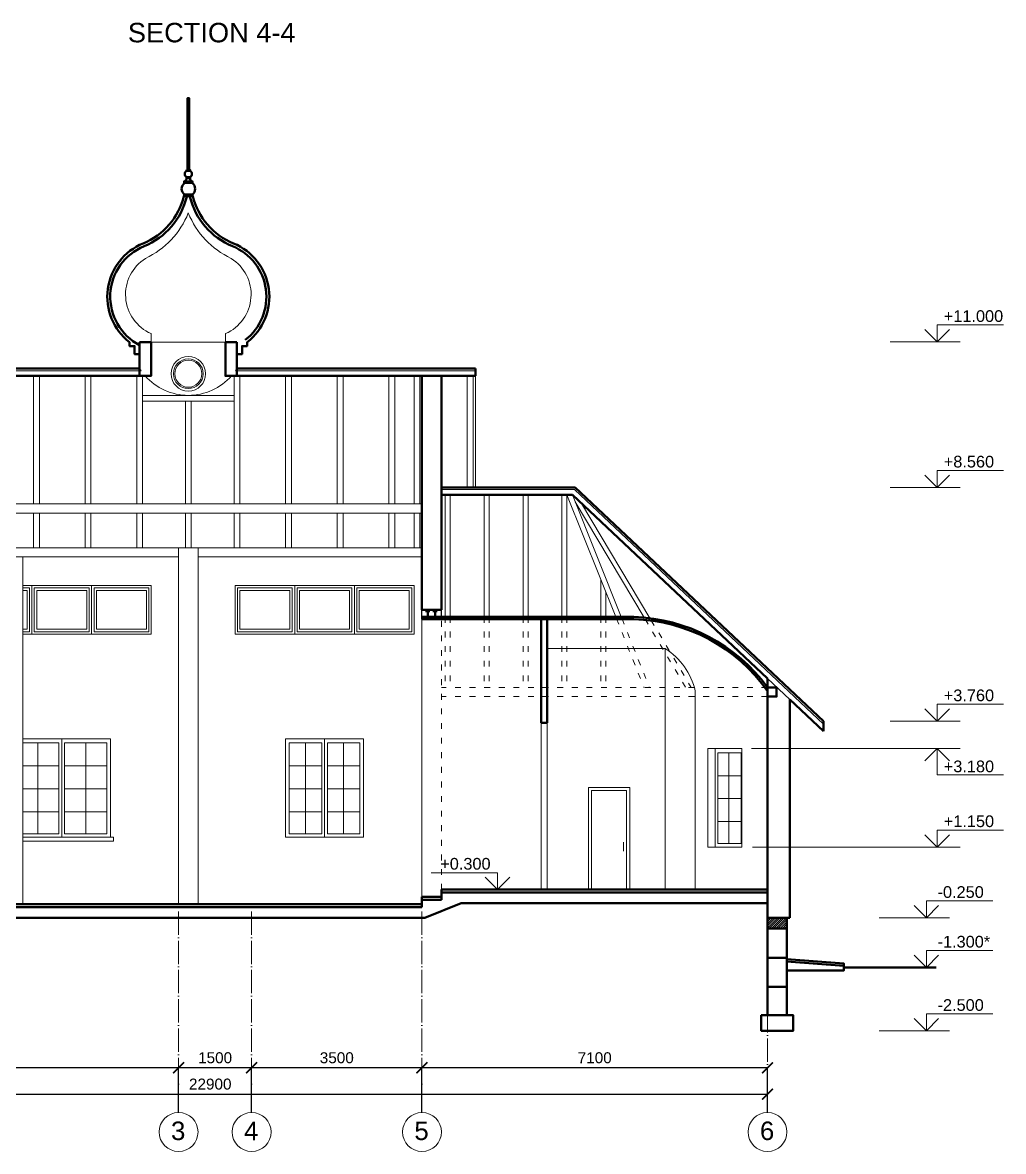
# Model space of a CAD drawing. Header units: millimetres. Extents: x 159 to 5807, y 71 to 6378.
# Drawn here: x 1568 to 3583, y 1879 to 4197 of the extents above; entities that cross this region are included whole.
import ezdxf

# ---------------------------------------------------------------- set-up
doc = ezdxf.new("R2010")
doc.units = ezdxf.units.MM
doc.linetypes.add('ACAD_ISO03W100', pattern=[30, 12, -18])
doc.linetypes.add('ACAD_ISO04W100', pattern=[30, 24, -3, 0, -3])
for name, color, linetype, lineweight in [('dim', 4, 'Continuous', 13), ('fasad', 251, 'Continuous', 15), ('hatch', 253, 'Continuous', 5), ('wall', 5, 'Continuous', 50)]:
    doc.layers.add(name, color=color, linetype=linetype, lineweight=lineweight)
doc.styles.add('dim_st2', font='arial.ttf')
doc.styles.get("Standard").update_dxf_attribs({"font": 'arial.ttf'})
doc.dimstyles.new('dims_100', dxfattribs={"dimscale": 9, "dimtxt": 2.5, "dimasz": 2.5, "dimexe": 0, "dimexo": 0, "dimgap": 1, "dimtad": 1, "dimlfac": 10, "dimrnd": 5, "dimtxsty": 'dim_st2', "dimblk": '1q', "dimcen": 2.5, "dimadec": 0, "dimazin": 0, "dimtfac": 1, "dimtmove": 1, "dimatfit": 2, "dimldrblk": '1q', "dimfxl": 1, "dimarcsym": 0})

# ---------------------------------------------------------------- blocks, each defined once
blk = doc.blocks.new('1q')
at = {"color": 0, "linetype": 'ByBlock', "const_width": 0.15}
blk.add_lwpolyline([(-0.5, -0.5), (0.5, 0.5)], dxfattribs=at)
blk = doc.blocks.new('*D59')
at = {"layer": 'Defpoints', "color": 0, "transparency": 16777216}
for p in [(3098.2, 1996.2), (808.2, 1958.5), (3098.2, 1958.5)]:
    blk.add_point(p, dxfattribs=at)
at = {"layer": 'dim', "color": 0, "lineweight": -2, "transparency": 16777216}
for p, q in [((808.2, 1958.5), (808.2, 1996.2)), ((808.2, 1996.2), (3098.2, 1996.2)), ((3098.2, 1958.5), (3098.2, 1996.2))]:
    blk.add_line(p, q, dxfattribs=at)
at = {"layer": 'dim', "color": 0, "lineweight": -2, "transparency": 16777216, "xscale": 22.5, "yscale": 22.5, "zscale": 22.5, "rotation": 180}
blk.add_blockref('1q', (808.2, 1996.2), dxfattribs=at)
at = {"layer": 'dim', "color": 0, "lineweight": -2, "transparency": 16777216, "xscale": 22.5, "yscale": 22.5, "zscale": 22.5}
blk.add_blockref('1q', (3098.2, 1996.2), dxfattribs=at)
at = {"layer": 'dim', "color": 0, "transparency": 16777216, "insert": (1953.2, 2016.7), "char_height": 22.5, "attachment_point": 5, "style": 'dim_st2'}
blk.add_mtext('22900', dxfattribs=at)
blk = doc.blocks.new('*D78')
at = {"layer": 'Defpoints', "color": 0, "transparency": 16777216}
for p in [(2388.2, 2050.3), (2388.2, 1958.5), (3098.2, 1958.5)]:
    blk.add_point(p, dxfattribs=at)
at = {"layer": 'dim', "color": 0, "lineweight": -2, "transparency": 16777216}
for p, q in [((2388.2, 1958.5), (2388.2, 2050.3)), ((3098.2, 2050.3), (2388.2, 2050.3)), ((3098.2, 1958.5), (3098.2, 2050.3))]:
    blk.add_line(p, q, dxfattribs=at)
at = {"layer": 'dim', "color": 0, "lineweight": -2, "transparency": 16777216, "xscale": 22.5, "yscale": 22.5, "zscale": 22.5, "rotation": 180}
blk.add_blockref('1q', (2388.2, 2050.3), dxfattribs=at)
at = {"layer": 'dim', "color": 0, "lineweight": -2, "transparency": 16777216, "xscale": 22.5, "yscale": 22.5, "zscale": 22.5}
blk.add_blockref('1q', (3098.2, 2050.3), dxfattribs=at)
at = {"layer": 'dim', "color": 0, "transparency": 16777216, "insert": (2743.2, 2070.8), "char_height": 22.5, "attachment_point": 5, "style": 'dim_st2'}
blk.add_mtext('7100', dxfattribs=at)
blk = doc.blocks.new('*D79')
at = {"layer": 'Defpoints', "color": 0, "transparency": 16777216}
for p in [(2038.2, 2050.3), (2038.2, 1958.5), (2388.2, 1958.5)]:
    blk.add_point(p, dxfattribs=at)
at = {"layer": 'dim', "color": 0, "lineweight": -2, "transparency": 16777216}
for p, q in [((2038.2, 1958.5), (2038.2, 2050.3)), ((2388.2, 2050.3), (2038.2, 2050.3)), ((2388.2, 1958.5), (2388.2, 2050.3))]:
    blk.add_line(p, q, dxfattribs=at)
at = {"layer": 'dim', "color": 0, "lineweight": -2, "transparency": 16777216, "xscale": 22.5, "yscale": 22.5, "zscale": 22.5, "rotation": 180}
blk.add_blockref('1q', (2038.2, 2050.3), dxfattribs=at)
at = {"layer": 'dim', "color": 0, "lineweight": -2, "transparency": 16777216, "xscale": 22.5, "yscale": 22.5, "zscale": 22.5}
blk.add_blockref('1q', (2388.2, 2050.3), dxfattribs=at)
at = {"layer": 'dim', "color": 0, "transparency": 16777216, "insert": (2213.2, 2070.8), "char_height": 22.5, "attachment_point": 5, "style": 'dim_st2'}
blk.add_mtext('3500', dxfattribs=at)
blk = doc.blocks.new('*D80')
at = {"layer": 'Defpoints', "color": 0, "transparency": 16777216}
for p in [(1888.2, 2050.3), (1888.2, 1958.5), (2038.2, 1958.5)]:
    blk.add_point(p, dxfattribs=at)
at = {"layer": 'dim', "color": 0, "lineweight": -2, "transparency": 16777216}
for p, q in [((1888.2, 1958.5), (1888.2, 2050.3)), ((2038.2, 2050.3), (1888.2, 2050.3)), ((2038.2, 1958.5), (2038.2, 2050.3))]:
    blk.add_line(p, q, dxfattribs=at)
at = {"layer": 'dim', "color": 0, "lineweight": -2, "transparency": 16777216, "xscale": 22.5, "yscale": 22.5, "zscale": 22.5, "rotation": 180}
blk.add_blockref('1q', (1888.2, 2050.3), dxfattribs=at)
at = {"layer": 'dim', "color": 0, "lineweight": -2, "transparency": 16777216, "xscale": 22.5, "yscale": 22.5, "zscale": 22.5}
blk.add_blockref('1q', (2038.2, 2050.3), dxfattribs=at)
at = {"layer": 'dim', "color": 0, "transparency": 16777216, "insert": (1963.2, 2070.8), "char_height": 22.5, "attachment_point": 5, "style": 'dim_st2'}
blk.add_mtext('1500', dxfattribs=at)
blk = doc.blocks.new('*D86')
at = {"layer": 'Defpoints', "color": 0, "transparency": 16777216}
for p in [(809.2, 2050.3), (809.2, 1958.5), (1888.2, 1958.5)]:
    blk.add_point(p, dxfattribs=at)
at = {"layer": 'dim', "color": 0, "lineweight": -2, "transparency": 16777216}
for p, q in [((809.2, 1958.5), (809.2, 2050.3)), ((1888.2, 2050.3), (809.2, 2050.3)), ((1888.2, 1958.5), (1888.2, 2050.3))]:
    blk.add_line(p, q, dxfattribs=at)
at = {"layer": 'dim', "color": 0, "lineweight": -2, "transparency": 16777216, "xscale": 22.5, "yscale": 22.5, "zscale": 22.5, "rotation": 180}
blk.add_blockref('1q', (809.2, 2050.3), dxfattribs=at)
at = {"layer": 'dim', "color": 0, "lineweight": -2, "transparency": 16777216, "xscale": 22.5, "yscale": 22.5, "zscale": 22.5}
blk.add_blockref('1q', (1888.2, 2050.3), dxfattribs=at)
at = {"layer": 'dim', "color": 0, "transparency": 16777216, "insert": (1348.7, 2070.8), "char_height": 22.5, "attachment_point": 5, "style": 'dim_st2'}
blk.add_mtext('10790', dxfattribs=at)

msp = doc.modelspace()

# ---------------------------------------------------------------- hatches: boundary and pattern name
at = {"layer": 'hatch'}
h = msp.add_hatch(dxfattribs=at)
h.set_pattern_fill('ANSI31', color=256, style=0)
h.set_pattern_definition([(45, (-149287.6443, -45401.6022), (-2.24506403, 2.24506403), [])])
h.paths.add_polyline_path([(3138.1858, 2358.3707), (3098.1858, 2358.3707), (3098.1858, 2336.3707), (3138.1858, 2336.3707)])

# ---------------------------------------------------------------- linework, layer by layer
at = {"layer": 'dim'}
for p, q in [((3582.946, 3576.0146), (3446.596, 3576.0146)), ((3446.596, 3576.0146), (3446.596, 3541.3707)), ((3446.596, 3541.3707), (3421.3481, 3566.5602)), ((3446.596, 3541.3707), (3471.844, 3566.5602)), ((3494.0668, 3541.3707), (3349.897, 3541.3707)), ((3582.946, 3277.0146), (3446.596, 3277.0146)), ((3446.596, 3277.0146), (3446.596, 3242.3707)), ((3446.596, 3242.3707), (3421.3481, 3267.5602)), ((3446.596, 3242.3707), (3471.844, 3267.5602)), ((3494.0668, 3242.3707), (3349.897, 3242.3707)), ((2388.186, 2401.3707), (2388.186, 2971.9888)), ((3446.596, 2762.3707), (3421.3481, 2787.5602)), ((3582.946, 2797.0146), (3446.596, 2797.0146)), ((3446.596, 2797.0146), (3446.596, 2762.3707)), ((3446.596, 2762.3707), (3471.844, 2787.5602)), ((3494.0668, 2762.3707), (3349.897, 2762.3707)), ((2633.186, 2759.0551), (2633.186, 2416.3707)), ((2645.186, 2759.0551), (2645.186, 2416.3707)), ((3494.0668, 2705.8699), (3065.333, 2705.8699)), ((3446.596, 2705.8699), (3421.3481, 2680.6804)), ((3446.596, 2652.3288), (3446.596, 2705.8699)), ((3446.596, 2705.8699), (3471.844, 2680.6804)), ((3582.946, 2652.3288), (3446.596, 2652.3288)), ((3446.596, 2503.7964), (3421.3481, 2528.9859)), ((3582.946, 2538.4403), (3446.596, 2538.4403)), ((3446.596, 2538.4403), (3446.596, 2503.7964)), ((3446.596, 2503.7964), (3471.844, 2528.9859)), ((2802.5952, 2514.0661), (2802.5952, 2494.9924)), ((3494.0668, 2503.7964), (3067.5194, 2503.7964)), ((2406.8862, 2451.0146), (2543.2362, 2451.0146)), ((2543.2362, 2416.3707), (2517.9882, 2441.5602)), ((2543.2362, 2451.0146), (2543.2362, 2416.3707)), ((2543.2362, 2416.3707), (2568.4841, 2441.5602)), ((3560.9496, 2393.0146), (3424.5997, 2393.0146)), ((3424.5997, 2393.0146), (3424.5997, 2358.3707)), ((3424.5997, 2358.3707), (3399.3517, 2383.5602)), ((3424.5997, 2358.3707), (3449.8477, 2383.5602)), ((3472.0705, 2358.3707), (3327.9007, 2358.3707)), ((3424.5997, 2256.3707), (3399.3517, 2281.5602)), ((3560.9496, 2291.0146), (3424.5997, 2291.0146)), ((3424.5997, 2291.0146), (3424.5997, 2256.3707)), ((3424.5997, 2256.3707), (3449.8477, 2281.5602)), ((3560.9496, 2160.9086), (3424.5997, 2160.9086)), ((3424.5997, 2160.9086), (3424.5997, 2126.2648)), ((3424.5997, 2126.2648), (3399.3517, 2151.4543)), ((3424.5997, 2126.2648), (3449.8477, 2151.4543)), ((3472.0705, 2126.2648), (3327.9007, 2126.2648))]:
    msp.add_line(p, q, dxfattribs=at)
at = {"layer": 'dim', "linetype": 'ACAD_ISO03W100'}
for p, q in [((2428.186, 2416.3707), (2428.186, 2976.3707)), ((2435.8717, 2976.3707), (2435.8717, 2831.683)), ((2446.1924, 2976.3707), (2446.1924, 2831.683)), ((2515.8717, 2976.3707), (2515.8717, 2831.683)), ((2526.1924, 2976.3707), (2526.1924, 2831.683)), ((2595.8717, 2976.3707), (2595.8717, 2831.683)), ((2606.1924, 2976.3707), (2606.1924, 2831.683)), ((2675.8717, 2976.3707), (2675.8717, 2831.683)), ((2686.1924, 2976.3707), (2686.1924, 2831.683)), ((2755.8717, 2976.3707), (2755.8717, 2831.683)), ((2766.1924, 2976.3707), (2766.1924, 2831.683)), ((2788.1881, 2972.3507), (2844.426, 2831.683)), ((2799.3152, 2972.3203), (2855.5409, 2831.683)), ((2846.8727, 2971.5799), (2930.1791, 2831.683)), ((2859.4019, 2969.205), (2941.294, 2831.683)), ((3098.186, 2831.683), (2428.186, 2831.683)), ((3098.186, 2812.8), (2428.186, 2812.8))]:
    msp.add_line(p, q, dxfattribs=at)
at = {"layer": 'dim', "linetype": 'ACAD_ISO04W100', "ltscale": 2}
for p, q in [((1888.186, 2371.4843), (1888.186, 1958.536)), ((2038.186, 2371.4843), (2038.186, 1958.536)), ((2388.186, 2371.4843), (2388.186, 1958.536)), ((3098.186, 2230.9472), (3098.186, 1958.536))]:
    msp.add_line(p, q, dxfattribs=at)
at = {"layer": 'dim'}
for points in [[(2730.2228, 2416.3707), (2730.2228, 2626.3707), (2815.0756, 2626.3707), (2815.0756, 2416.3707)], [(2736.8042, 2416.3707), (2736.8042, 2619.7892), (2808.4941, 2619.7892), (2808.4941, 2416.3707)]]:
    msp.add_lwpolyline(points, dxfattribs=at)
at = {"layer": 'dim', "color": 18, "true_color": 0x000000}
for centre in [(1888.186, 1918.536), (2038.186, 1918.536), (2388.186, 1918.536), (3098.186, 1918.536)]:
    msp.add_circle(centre, 40, dxfattribs=at)
at = {"layer": 'fasad'}
for p, q in [((1831.8321, 3540.7168), (1831.8321, 3558.2219)), ((1984.5398, 3540.7168), (1984.5398, 3558.2219)), ((1831.8321, 3540.7168), (1984.5398, 3540.7168)), ((1263.186, 3481.9888), (1811.1174, 3481.9888)), ((2498.186, 3481.9888), (2005.2545, 3481.9888)), ((1590.186, 3471.4723), (1590.186, 3208.4718)), ((1602.186, 3471.4723), (1602.186, 3208.4718)), ((1696.186, 3471.4723), (1696.186, 3208.4718)), ((1708.186, 3471.4723), (1708.186, 3208.4718)), ((1802.186, 3471.4723), (1802.186, 3208.4718)), ((1814.186, 3471.4723), (1814.186, 3208.4718)), ((2002.186, 3471.4723), (2002.186, 3208.4718)), ((2014.186, 3471.4723), (2014.186, 3208.4718)), ((2108.186, 3471.4723), (2108.186, 3208.4718)), ((2120.186, 3471.4723), (2120.186, 3208.4718)), ((2214.186, 3471.4723), (2214.186, 3208.4718)), ((2226.186, 3471.4723), (2226.186, 3208.4718)), ((2320.186, 3471.4723), (2320.186, 3208.4718)), ((2332.186, 3471.4723), (2332.186, 3208.4718)), ((2372.1592, 3471.4723), (2372.1592, 3208.4718)), ((2384.1592, 3471.4723), (2384.1592, 3208.4718)), ((2481.4206, 3471.4723), (2481.4206, 3242.3707)), ((2493.4206, 3471.4723), (2493.4206, 3242.3707)), ((2498.186, 3471.4723), (2498.186, 3242.3707)), ((1814.186, 3431.5181), (2002.186, 3431.5181)), ((1814.186, 3419.5181), (2002.186, 3419.5181)), ((1902.186, 3419.5181), (1902.186, 3208.4718)), ((1914.186, 3419.5181), (1914.186, 3208.4718)), ((2701.4779, 3237.9888), (2428.186, 3237.9888)), ((2435.8717, 3227.4723), (2435.8717, 2976.3707)), ((2446.1924, 3227.4723), (2446.1924, 2976.3707)), ((2515.8717, 3227.4723), (2515.8717, 2976.3707)), ((2526.1924, 3227.4723), (2526.1924, 2976.3707)), ((2595.8717, 3227.4723), (2595.8717, 2976.3707)), ((2606.1924, 3227.4723), (2606.1924, 2976.3707)), ((2675.8717, 3227.4723), (2675.8717, 2976.3707)), ((2686.1924, 3227.4723), (2786.5809, 2976.3707)), ((2686.1924, 3227.4723), (2686.1924, 2976.3707)), ((2697.3073, 3227.4723), (2797.6958, 2976.3707)), ((3213.2156, 2756.3533), (2701.4779, 3237.9888)), ((1348.186, 3208.4718), (2388.186, 3208.4718)), ((2703.057, 3213.0907), (2844.804, 2975.0539)), ((2716.1917, 3209.6988), (2856.6905, 2973.7582)), ((1348.186, 3189.5888), (2388.186, 3189.5888)), ((1590.186, 3189.5888), (1590.186, 3118.4718)), ((1602.186, 3189.5888), (1602.186, 3118.4718)), ((1696.186, 3189.5888), (1696.186, 3118.4718)), ((1708.186, 3189.5888), (1708.186, 3118.4718)), ((1802.186, 3189.5888), (1802.186, 3118.4718)), ((1814.186, 3189.5888), (1814.186, 3118.4718)), ((1902.186, 3189.5888), (1902.186, 3118.4718)), ((1914.186, 3189.5888), (1914.186, 3118.4718)), ((2002.186, 3189.5888), (2002.186, 3118.4718)), ((2014.186, 3189.5888), (2014.186, 3118.4718)), ((2108.186, 3189.5888), (2108.186, 3118.4718)), ((2120.186, 3189.5888), (2120.186, 3118.4718)), ((2214.186, 3189.5888), (2214.186, 3118.4718)), ((2226.186, 3189.5888), (2226.186, 3118.4718)), ((2320.186, 3189.5888), (2320.186, 3118.4718)), ((2332.186, 3189.5888), (2332.186, 3118.4718)), ((2372.1592, 3189.5888), (2372.1592, 3118.4718)), ((2384.1592, 3189.5888), (2384.1592, 3118.4718)), ((1348.186, 3118.4718), (2388.186, 3118.4718)), ((1888.186, 2386.3707), (1888.186, 3118.4718)), ((1928.186, 2386.3707), (1928.186, 3118.4718)), ((1348.186, 3099.5888), (1888.186, 3099.5888)), ((1568.1861, 3099.5888), (1568.1861, 2386.3707)), ((1928.186, 3099.5888), (2388.186, 3099.5888)), ((2755.8717, 3053.1836), (2755.8717, 2976.3707)), ((2766.1924, 3027.3686), (2766.1924, 2976.3707)), ((2888.2595, 2911.4021), (2645.186, 2911.4021)), ((2888.2595, 2416.3707), (2888.2595, 2911.4021)), ((2949.9042, 2416.3707), (2949.9042, 2824.7633)), ((1568.1861, 2725.8699), (1648.1362, 2725.8699)), ((1568.1861, 2717.4986), (1642.2541, 2717.4986)), ((1599.0084, 2717.4986), (1599.0084, 2531.0435)), ((1642.2541, 2531.0435), (1642.2541, 2717.4986)), ((1648.1362, 2523.7964), (1648.1362, 2725.8699)), ((1648.1362, 2523.7964), (1648.1362, 2725.8699)), ((1648.1362, 2725.8699), (1748.1861, 2725.8699)), ((1654.0182, 2717.4986), (1740.6094, 2717.4986)), ((1654.0182, 2531.0435), (1654.0182, 2717.4986)), ((1697.3138, 2717.4986), (1697.3138, 2531.0435)), ((2108.0863, 2725.8699), (2188.1362, 2725.8699)), ((2115.663, 2717.4986), (2182.2541, 2717.4986)), ((2148.9585, 2717.4986), (2148.9585, 2531.0435)), ((2182.2541, 2531.0435), (2182.2541, 2717.4986)), ((2188.1362, 2725.8699), (2268.1861, 2725.8699)), ((2188.1362, 2523.7964), (2188.1362, 2725.8699)), ((2188.1362, 2523.7964), (2188.1362, 2725.8699)), ((2194.0182, 2717.4986), (2260.6094, 2717.4986)), ((2194.0182, 2531.0435), (2194.0182, 2717.4986)), ((2227.3138, 2717.4986), (2227.3138, 2531.0435)), ((2990.446, 2503.7964), (2990.446, 2705.8699)), ((3045.2335, 2705.8699), (2990.446, 2705.8699)), ((2996.3281, 2697.4986), (3044.3941, 2697.4986)), ((2996.3281, 2697.4986), (2996.3281, 2511.0435)), ((3018.5746, 2697.4986), (3018.5746, 2511.0435)), ((3044.3941, 2511.0435), (3044.3941, 2697.4986)), ((3045.2335, 2503.7964), (3045.2335, 2705.8699)), ((1568.1861, 2670.3251), (1642.2541, 2670.3251)), ((1654.0182, 2670.3251), (1740.6094, 2670.3251)), ((2115.663, 2670.3251), (2182.2541, 2670.3251)), ((2194.0182, 2670.3251), (2260.6094, 2670.3251)), ((2996.3281, 2650.3251), (3044.3941, 2650.3251)), ((1568.1861, 2623.1516), (1642.2541, 2623.1516)), ((1654.0182, 2623.1516), (1740.6094, 2623.1516)), ((2115.663, 2623.1516), (2182.2541, 2623.1516)), ((2194.0182, 2623.1516), (2260.6094, 2623.1516)), ((2996.3281, 2603.1516), (3044.3941, 2603.1516)), ((1568.1861, 2575.9781), (1642.2541, 2575.9781)), ((1654.0182, 2575.9781), (1740.6094, 2575.9781)), ((2115.663, 2575.9781), (2182.2541, 2575.9781)), ((2194.0182, 2575.9781), (2260.6094, 2575.9781)), ((2996.3281, 2555.9781), (3044.3941, 2555.9781)), ((1568.1861, 2531.0435), (1642.2541, 2531.0435)), ((1654.0182, 2531.0435), (1740.6094, 2531.0435)), ((2115.663, 2531.0435), (2182.2541, 2531.0435)), ((2194.0182, 2531.0435), (2260.6094, 2531.0435)), ((1568.1861, 2523.7964), (1648.1362, 2523.7964)), ((1648.1362, 2523.7964), (1748.1861, 2523.7964)), ((2108.0863, 2523.7964), (2188.1362, 2523.7964)), ((2188.1362, 2523.7964), (2268.1861, 2523.7964)), ((2996.3281, 2511.0435), (3044.3941, 2511.0435)), ((2990.446, 2503.7964), (3045.2335, 2503.7964))]:
    msp.add_line(p, q, dxfattribs=at)
at = {"layer": 'fasad', "lineweight": 30}
for p, q in [((2388.186, 2971.9888), (2388.186, 2990.9093)), ((2428.186, 2976.3707), (2428.186, 2990.9093))]:
    msp.add_line(p, q, dxfattribs=at)
at = {"layer": 'fasad'}
for points in [[(1568.3743, 3040.889), (1586.7824, 3040.889), (1586.7824, 2940.969), (1568.1861, 2940.969)], [(1568.1861, 3035.889), (1581.7824, 3035.889), (1581.7824, 2945.969), (1568.1861, 2945.969)], [(1568.1861, 3030.889), (1576.7824, 3030.889), (1576.7824, 2950.969), (1568.1861, 2950.969)], [(3098.186, 2850.1747), (3144.186, 2806.8806)], [(1740.6094, 2531.0435), (1740.6094, 2717.4986)], [(1748.1861, 2523.7964), (1748.1861, 2725.8699)], [(2108.0863, 2725.8699), (2108.0863, 2523.7964)], [(2115.663, 2717.4986), (2115.663, 2531.0435)], [(2260.6094, 2531.0435), (2260.6094, 2717.4986)], [(2268.1861, 2523.7964), (2268.1861, 2725.8699)]]:
    msp.add_lwpolyline(points, dxfattribs=at)
for points in [[(1586.7824, 3040.889), (1709.437, 3040.889), (1709.437, 2940.969), (1586.7824, 2940.969)], [(1709.437, 3040.889), (1832.0916, 3040.889), (1832.0916, 2940.969), (1709.437, 2940.969)], [(2004.1543, 3040.889), (2126.8089, 3040.889), (2126.8089, 2940.969), (2004.1543, 2940.969)], [(2126.8089, 3040.889), (2249.4635, 3040.889), (2249.4635, 2940.969), (2126.8089, 2940.969)], [(2249.4635, 3040.889), (2372.118, 3040.889), (2372.118, 2940.969), (2249.4635, 2940.969)], [(1591.7824, 3035.889), (1704.437, 3035.889), (1704.437, 2945.969), (1591.7824, 2945.969)], [(1596.7824, 3030.889), (1699.437, 3030.889), (1699.437, 2950.969), (1596.7824, 2950.969)], [(1714.437, 3035.889), (1827.0916, 3035.889), (1827.0916, 2945.969), (1714.437, 2945.969)], [(1719.437, 3030.889), (1822.0916, 3030.889), (1822.0916, 2950.969), (1719.437, 2950.969)], [(2009.1543, 3035.889), (2121.8089, 3035.889), (2121.8089, 2945.969), (2009.1543, 2945.969)], [(2014.1543, 3030.889), (2116.8089, 3030.889), (2116.8089, 2950.969), (2014.1543, 2950.969)], [(2131.8089, 3035.889), (2244.4635, 3035.889), (2244.4635, 2945.969), (2131.8089, 2945.969)], [(2136.8089, 3030.889), (2239.4635, 3030.889), (2239.4635, 2950.969), (2136.8089, 2950.969)], [(2254.4635, 3035.889), (2367.118, 3035.889), (2367.118, 2945.969), (2254.4635, 2945.969)], [(2259.4635, 3030.889), (2362.118, 3030.889), (2362.118, 2950.969), (2259.4635, 2950.969)], [(2990.446, 2705.8699), (2975.5403, 2705.8699), (2975.5403, 2503.7964), (2990.446, 2503.7964)], [(1568.1861, 2523.7964), (1754.194, 2523.7964), (1754.194, 2516.1436), (1568.1861, 2516.1436)]]:
    msp.add_lwpolyline(points, close=True, dxfattribs=at)
for radius in [35.562, 30.5498, 27.8159]:
    msp.add_circle((1908.186, 3475.8838), radius, dxfattribs=at)
for centre, radius, start, end in [((1745.6374, 3871.4035), 175.181, 295.2077761, 338.1081003), ((2070.7345, 3871.4035), 175.181, 201.8918997, 244.7922239), ((1866.9709, 3638.629), 87.7498, 122.1719922, 246.3941355), ((1949.401, 3638.629), 87.7498, 293.6058645, 57.8280078), ((1908.186, 3550.0977), 118.5796, 212.5081436, 215.0557008), ((1908.186, 3550.0977), 118.5796, 324.9442992, 327.4918564), ((1908.186, 3550.0977), 118.5796, 221.5336503, 318.4663497), ((2811.1262, 2791.2708), 142.7624, 13.5682336, 57.2964758)]:
    msp.add_arc(centre, radius, start, end, dxfattribs=at)
at = {"layer": 'wall'}
for p, q in [((1900.8294, 3867.7242), (1915.7861, 3867.7242)), ((1900.8294, 3844.0323), (1915.7861, 3844.0323)), ((1808.186, 3486.3707), (1808.186, 3516.3294)), ((2008.186, 3486.3707), (2008.186, 3516.3294)), ((1263.186, 3486.3707), (1808.186, 3486.3707)), ((2498.186, 3486.3707), (2008.186, 3486.3707)), ((2498.186, 3486.3707), (2498.186, 3471.4723)), ((1263.186, 3471.4723), (1831.8321, 3471.4723)), ((2498.186, 3471.4723), (1996.9507, 3471.4723)), ((2388.186, 2990.9093), (2388.186, 3471.4723)), ((2428.186, 2990.9093), (2428.186, 3471.4723)), ((2703.2156, 3242.3707), (2428.186, 3242.3707)), ((2697.3073, 3227.4723), (2428.186, 3227.4723)), ((3098.186, 2850.1747), (2697.3073, 3227.4723)), ((3213.2156, 2762.3707), (2703.2156, 3242.3707)), ((2388.186, 2990.9093), (2428.186, 2990.9093)), ((2388.186, 2976.3707), (2823.4048, 2976.3707)), ((2388.186, 2971.9888), (2823.4048, 2971.9888)), ((2395.5806, 2988.4832), (2404.5236, 2988.4832)), ((2395.5806, 2976.3707), (2404.5236, 2976.3707)), ((2400.0521, 2988.4832), (2400.0521, 2976.3707)), ((2410.6449, 2988.4832), (2419.588, 2988.4832)), ((2410.6449, 2976.3707), (2419.588, 2976.3707)), ((2415.1164, 2988.4832), (2415.1164, 2976.3707)), ((2633.186, 2759.0551), (2633.186, 2971.9888)), ((2645.186, 2759.0551), (2645.186, 2971.9888)), ((3098.1858, 2358.3707), (3098.186, 2850.1747)), ((3144.1858, 2358.3707), (3144.186, 2806.8806)), ((3213.2156, 2741.9115), (3144.186, 2806.8806)), ((3213.2156, 2741.9115), (3213.2156, 2762.3707)), ((2633.186, 2759.0551), (2645.186, 2759.0551)), ((2388.186, 2395.3707), (2428.186, 2395.3707)), ((2468.9332, 2388.3707), (2393.9332, 2358.3707)), ((2428.186, 2395.3707), (2428.186, 2401.3707)), ((2468.9332, 2388.3707), (3098.1861, 2388.3707)), ((2388.186, 2386.3707), (2388.186, 2380.3707)), ((1218.1861, 2358.3707), (2393.9332, 2358.3707)), ((3144.1858, 2358.3707), (3098.1858, 2358.3707)), ((3098.1858, 2358.3707), (3138.1858, 2358.3707)), ((3144.1858, 2358.3707), (3138.1858, 2358.3707)), ((3098.1858, 2336.3707), (3138.1858, 2336.3707)), ((3098.1858, 2276.3707), (3138.1858, 2276.3707)), ((3138.1858, 2268.5391), (3254.8542, 2259.807)), ((3254.8542, 2256.3707), (3444.6605, 2256.3707)), ((3098.1858, 2216.3707), (3138.1858, 2216.3707))]:
    msp.add_line(p, q, dxfattribs=at)
for points in [[(1910.0359, 3894.9211), (1910.0359, 4041.842), (1906.2731, 4041.842), (1906.2731, 3894.9211)], [(1787.4163, 3540.7168), (1787.4163, 3532.7012), (1797.7179, 3532.7012), (1797.7179, 3516.3294), (1808.186, 3516.3294)], [(2028.9556, 3540.7168), (2028.9556, 3532.7012), (2018.654, 3532.7012), (2018.654, 3516.3294), (2008.186, 3516.3294)], [(2388.186, 2386.3707), (2388.186, 2401.3707), (2428.186, 2401.3707), (2428.186, 2416.3707)], [(2428.186, 2416.3707), (3098.1861, 2416.3707)], [(3098.1861, 2410.3707), (2428.186, 2410.3707)], [(762.1861, 2386.3707), (2388.186, 2386.3707)], [(2388.186, 2380.3707), (1178.1861, 2380.3707)]]:
    msp.add_lwpolyline(points, dxfattribs=at)
for points in [[(1904.591, 3894.9211), (1911.7113, 3894.9211), (1911.7113, 3892.7323), (1904.591, 3892.7323)], [(1904.591, 3877.6278), (1911.7113, 3877.6278), (1911.7113, 3879.8166), (1904.591, 3879.8166)], [(1899.6125, 3867.7242), (1916.6966, 3867.7242), (1916.6966, 3870.8946), (1899.6125, 3870.8946)], [(1899.6125, 3844.0323), (1916.6966, 3844.0323), (1916.6966, 3840.8619), (1899.6125, 3840.8619)], [(1808.186, 3540.7168), (1831.8321, 3540.7168), (1831.8321, 3471.4723), (1808.186, 3471.4723)], [(2008.186, 3540.7168), (1984.5398, 3540.7168), (1984.5398, 3471.4723), (2008.186, 3471.4723)], [(3098.186, 2831.683), (3116.9939, 2831.683), (3116.9939, 2812.8), (3098.186, 2812.8)], [(3098.1858, 2358.3707), (3138.1858, 2358.3707), (3138.1861, 2158.3707), (3098.1861, 2158.3707)], [(3138.1858, 2249.9482), (3254.8542, 2249.9482), (3254.8542, 2264.5956), (3138.1858, 2273.3277)], [(3085.2125, 2158.3707), (3151.1596, 2158.3707), (3151.1596, 2126.2648), (3085.2125, 2126.2648)]]:
    msp.add_lwpolyline(points, close=True, dxfattribs=at)
for centre, radius, start, end in [((1898.24, 3877.1165), 6.3715, 282.4392859, 4.6027148), ((1908.1545, 3886.2745), 7.3726, 118.8445041, 241.1554959), ((1918.0623, 3877.1165), 6.3715, 175.3972852, 257.5607141), ((1908.1545, 3886.2745), 7.3726, 298.8445041, 61.1554959), ((1908.3078, 3855.8783), 14.009, 122.2643309, 237.7356691), ((1908.3078, 3855.8783), 14.009, 302.2643309, 57.7356691), ((1762.2543, 3873.6725), 140.5157, 292.1728175, 346.4967058), ((1762.2543, 3873.6725), 146.6076, 292.1728175, 346.4967058), ((2054.1177, 3873.6725), 146.6076, 193.5032942, 247.8271825), ((2054.1177, 3873.6725), 140.5157, 193.5032942, 247.8271825), ((1859.8941, 3634.0886), 118.2004, 112.1728175, 232.1803881), ((1859.8941, 3634.0886), 112.1085, 112.1728175, 242.5333024), ((1956.4778, 3634.0886), 112.1085, 307.8196119, 67.8271825), ((1956.4778, 3634.0886), 118.2004, 307.8196119, 67.8271825), ((2812.3445, 2622.0989), 350.0626, 35.2596881, 88.2118125), ((2812.3445, 2622.0989), 354.4445, 36.2495455, 88.2118125)]:
    msp.add_arc(centre, radius, start, end, dxfattribs=at)

# ---------------------------------------------------------------- texts
at = {"layer": 'dim', "color": 18, "true_color": 0x000000}
msp.add_text('SECTION 4-4', height=40, dxfattribs=at).set_placement((1783.9552, 4156.5868))
at = {"layer": 'dim'}
for s, p in [('+11.000', (3460.3258, 3582.3345)), ('+8.560', (3460.3258, 3283.3345)), ('+3.760', (3460.3258, 2803.3345)), ('+3.180', (3460.3258, 2657.431)), ('+1.150', (3460.3258, 2544.7602)), ('+0.300', (2425.7629, 2457.3345)), ('-0.250', (3447.5463, 2399.3345)), ('-1.300*', (3447.5463, 2297.3345)), ('-2.500', (3447.5463, 2167.2286))]:
    msp.add_text(s, height=24, dxfattribs=at).set_placement(p)
at = {"layer": 'dim', "color": 18, "true_color": 0x000000, "char_height": 38, "attachment_point": 5, "style": 'dim_st2'}
for s, insert in [('3', (1887.344, 1920.6152)), ('4', (2037.344, 1920.6152)), ('5', (2387.344, 1920.6152)), ('6', (3097.344, 1920.6152))]:
    msp.add_mtext(s, dxfattribs=dict(at, insert=insert))

# ---------------------------------------------------------------- dimensions: what is measured, and where the dimension line sits
at = {"layer": 'dim'}
for base, p1, p2, picture, middle in [((809.225, 2050.2994), (1888.186, 1958.536), (809.225, 1958.5225), '*D86', (1348.7055, 2070.7873)), ((1888.186, 2050.2994), (2038.186, 1958.536), (1888.186, 1958.536), '*D80', (1963.186, 2070.7873)), ((2038.186, 2050.2994), (2388.186, 1958.536), (2038.186, 1958.536), '*D79', (2213.186, 2070.795)), ((2388.186, 2050.2994), (3098.186, 1958.536), (2388.186, 1958.536), '*D78', (2743.186, 2070.7873)), ((3098.186, 1996.1697), (808.1861, 1958.536), (3098.186, 1958.536), '*D59', (1953.186, 2016.6576))]:
    dim = msp.add_linear_dim(base=base, p1=p1, p2=p2, dimstyle='dims_100', dxfattribs=at)
    dim.commit()
    dim.dimension.update_dxf_attribs({"geometry": picture, "text_midpoint": middle})

doc.saveas('drawing.dxf')
